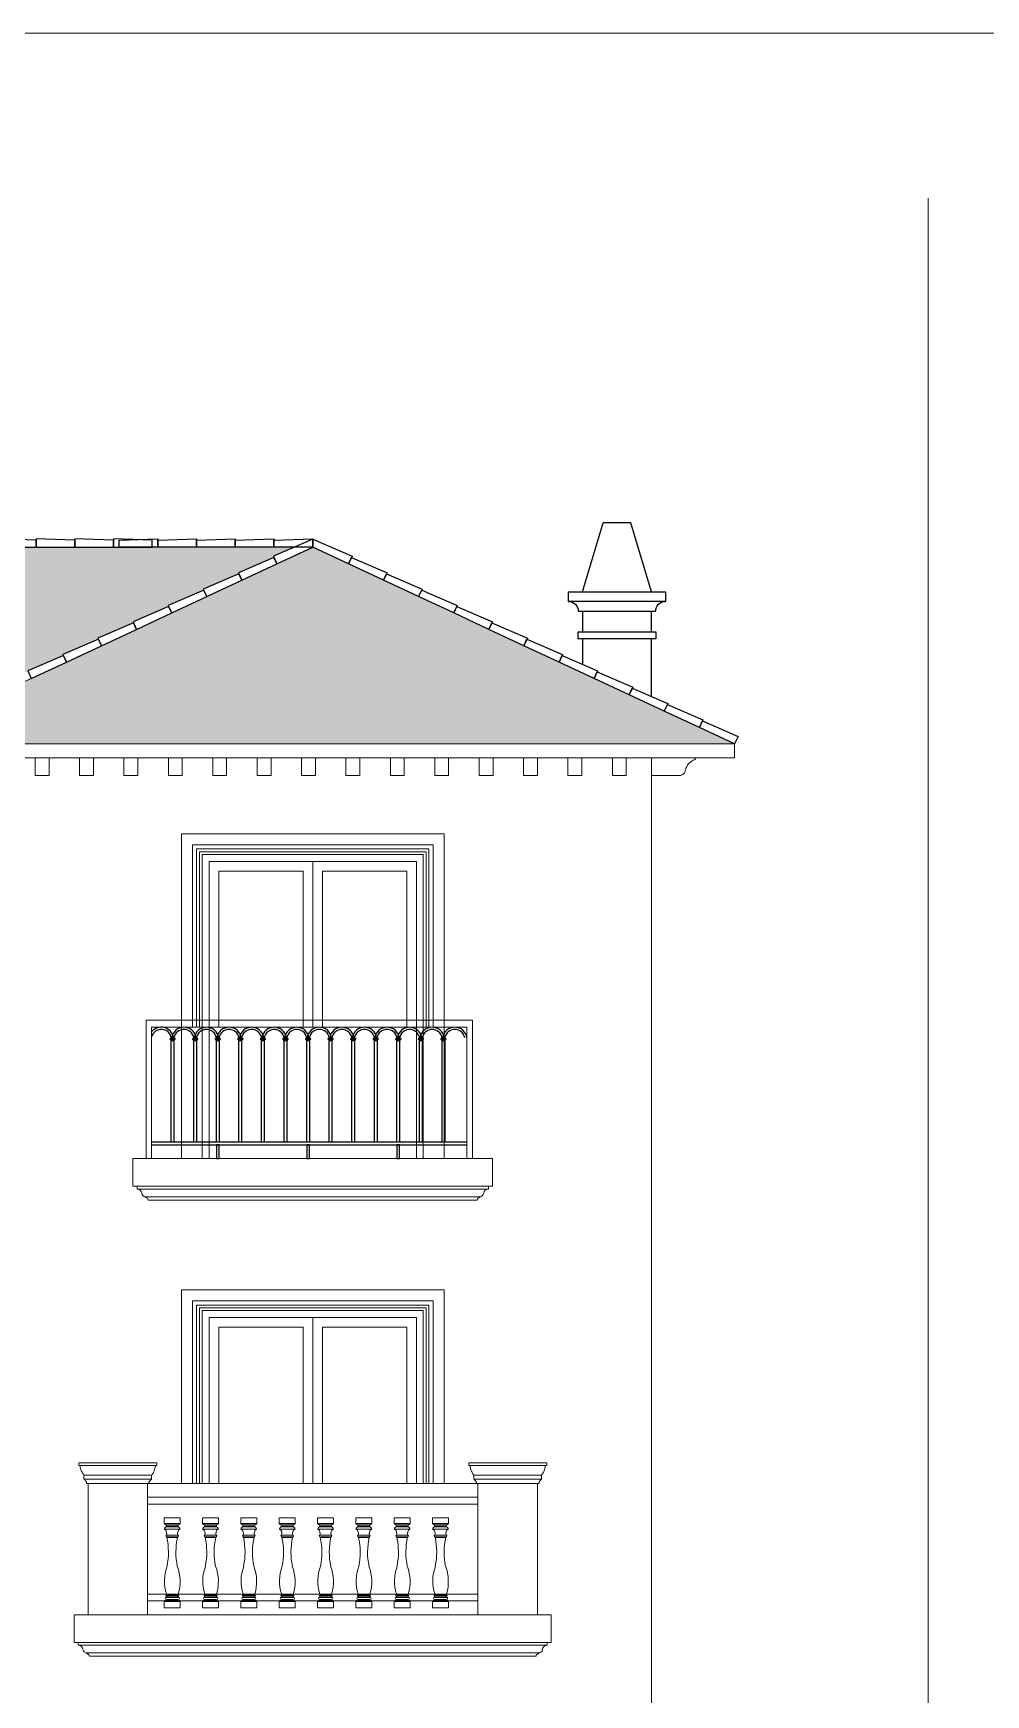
# Model space of a CAD drawing. Header units: millimetres. Extents: x 33748 to 451939, y -263262 to 62681.
# Drawn here: x 353805 to 360692, y -242341 to -230322 of the extents above; entities that cross this region are included whole.
import ezdxf

# ---------------------------------------------------------------- set-up
doc = ezdxf.new("R2010")
doc.units = ezdxf.units.MM
doc.linetypes.add('CENTER', pattern=[50.8, 31.75, -6.35, 6.35, -6.35])
doc.linetypes.add('HIDDEN', pattern=[0.375, 0.25, -0.125])
doc.layers.get('Defpoints').update_dxf_attribs({"color": 202, "lineweight": 13})
for name, color, linetype, lineweight in [('-DOOR', 137, 'Continuous', 9), ('-LINE1', 7, 'Continuous', 18), ('-RANH GIOI KHU DAT', 12, 'CENTER', 18), ('-WALL', 4, 'Continuous', 35)]:
    doc.layers.add(name, color=color, linetype=linetype, lineweight=lineweight)
for name, color, linetype in [('-HATCH CONCRETE', 54, 'Continuous'), ('1-NETMANH', 8, 'Continuous'), ('13. NET HATCH', 252, 'Continuous'), ('SOLO', 7, 'Continuous')]:
    doc.layers.add(name, color=color, linetype=linetype)

# ---------------------------------------------------------------- blocks, each defined once
blk = doc.blocks.new('cot lan can')
blk.add_line((-67, 1080), (-57, 1080))
for points in [[(-67, 1080), (-67, 1100), (497, 1100), (497, 1080), (-67, 1080)], [(-29, 1010), (-33, 1015), (-36, 1020), (-40, 1025), (-43, 1031), (-46, 1036), (-49, 1042), (-51, 1048), (-53, 1055), (-54, 1061), (-56, 1067), (-57, 1074), (-57, 1080)], [(-29, 980), (-29, 1010), (459, 1010), (459, 980)], [(-11, 956), (-12, 959), (-13, 962), (-14, 965), (-16, 967), (-18, 970), (-18, 971), (-19, 972), (-22, 974), (-24, 976), (-26, 978), (-29, 980), (459, 980), (456, 978), (454, 976), (452, 974), (449, 972), (448, 970), (446, 967), (444, 965), (443, 962), (442, 959), (441, 956), (440, 953), (440, 950), (430, 950)], [(487, 1080), (487, 1074), (486, 1067), (484, 1061), (483, 1055), (481, 1048), (479, 1042), (476, 1036), (473, 1031), (470, 1025), (466, 1020), (463, 1015), (459, 1010)], [(0, 950), (-10, 950), (-10, 953), (-11, 956)]]:
    blk.add_lwpolyline(points)
blk.add_lwpolyline([(430, 950), (430, 0), (0, 0), (0, 950)], close=True)
blk = doc.blocks.new('*U1104')
at = {"layer": '-LINE1', "lineweight": 20}
for p, q in [((97, 610), (97, 650)), ((163, 610), (97, 610)), ((163, 610), (213, 610)), ((163, 570), (99, 570)), ((163, 600), (113, 600)), ((114, 600), (114, 597)), ((163, 597), (115, 597)), ((163, 589), (115, 589)), ((115, 589), (115, 586)), ((163, 586), (115, 586)), ((163, 526), (115, 526)), ((163, 514), (115, 514)), ((163, 510), (117, 510)), ((163, 600), (197, 600)), ((163, 597), (195, 597)), ((163, 589), (195, 589)), ((163, 586), (195, 586)), ((163, 570), (211, 570)), ((163, 526), (195, 526)), ((163, 514), (195, 514)), ((163, 510), (193, 510)), ((195, 589), (195, 586)), ((196, 600), (196, 597)), ((213, 46), (97, 46)), ((97, 0), (97, 46)), ((97, 0), (163, 0)), ((199, 100), (113, 100)), ((199, 92), (113, 92)), ((199, 84), (113, 84)), ((199, 76), (113, 76)), ((199, 60), (113, 60)), ((197, 56), (113, 56)), ((114, 60), (114, 56)), ((163, 0), (213, 0)), ((196, 60), (196, 56)), ((213, 0), (213, 46))]:
    blk.add_line(p, q, dxfattribs=at)
blk.add_lwpolyline([(97, 650), (213, 650), (213, 610)], dxfattribs=at)
for centre, radius, start, end in [((113, 617), 16.8, 203.9086, 272.0806), ((197, 617), 16.8, 267.9194, 336.0914), ((115, 570), 16, 81.516, 180), ((82, 539), 35, 337.9632, 62.003), ((115, 520), 6, 90, 270), ((115, 593), 4, 90, 270), ((119, 514), 4.08, 175.0475, 243.2552), ((-385, 403), 513, 348.5544, 12.0648), ((695, 403), 513, 167.9352, 191.4456), ((195, 570), 16, 0, 98.484), ((228, 539), 35, 117.997, 202.0368), ((191, 514), 4.08, 296.7448, 4.9525), ((195, 593), 4, 270, 90), ((195, 520), 6, 270, 90), ((395, 194), 296, 158.7895, 198.3553), ((-102, 190), 314, 343.3311, 20.6654), ((114, 38), 18.6, 91.4666, 152.5442), ((113, 68), 8, 90, 270), ((113, 88), 4, 90, 270), ((113, 96), 4, 270, 90), ((113, 80), 4, 270, 90), ((199, 96), 4, 90, 270), ((199, 80), 4, 90, 270), ((196, 38), 18.6, 27.4558, 88.5334), ((199, 88), 4, 270, 90), ((199, 68), 8, 270, 90)]:
    blk.add_arc(centre, radius, start, end, dxfattribs=at)
blk = doc.blocks.new('*U1105')
at = {"layer": '-WALL', "color": 0, "linetype": 'ByBlock', "lineweight": -2}
for p in [(285633, 32771), (285910, 32771), (286187, 32771), (286465, 32771), (286742, 32771), (287019, 32771), (287296, 32771), (287573, 32771)]:
    blk.add_blockref('*U1104', p, dxfattribs=at)

msp = doc.modelspace()

# ---------------------------------------------------------------- hatches: boundary and pattern name
at = {"layer": '13. NET HATCH'}
h = msp.add_hatch(dxfattribs=at)
h.set_pattern_fill('N-ONG-01', color=256, scale=200)
h.set_pattern_definition([(274.9697, (352765.325, -235262.424), (-199.998261, 2400.00021), [184.6944, -4432.664]), (180, (352781.33, -235446.42), (-200, -200), [16, -184]), (0, (352581.33, -235462.42), (200, 200), [56, -144]), (90, (352637.33, -235462.42), (-200, 200), [20, -180]), (270, (352765.33, -235442.42), (200, -200), [20, -180]), (0, (352765.33, -235462.42), (200, 200), [16, -184]), (0, (352581.33, -235446.42), (200, 200), [40, -160]), (85.0303, (352621.325, -235446.424), (199.998261, 2400.00021), [184.6944, -4432.664]), (52.6961, (352621.325, -235436.4244), (-2599.997178, -3400.002148), [52.8016, -5227.35]), (18.4349, (352653.325, -235394.424), (400.0001, 199.9997), [50.5964, -581.859]), (341.5651, (352701.325, -235378.424), (-400.0001, 199.9997), [50.5964, -581.859]), (307.3039, (352749.325, -235394.4244), (2599.997178, -3400.002148), [52.8016, -5227.35]), (20.2249, (352663.325, -235408.424), (-2199.999453, -800.001667), [40.497, -4009.1944]), (339.7751, (352701.325, -235394.424), (2199.999453, -800.001667), [40.497, -4009.1944]), (307.4054, (352739.325, -235408.424), (2000.00199, -2599.998493), [42.802, -4237.385]), (52.5946, (352637.325, -235442.424), (-2000.00199, -2599.998493), [42.802, -4237.385])])
h.paths.add_polyline_path([(352775.5, -235462.4), (352758.5, -235404.9), (355683.2, -234043.2), (351025, -234040.3), (347975.1, -235462.4)])
h = msp.add_hatch(dxfattribs=at)
h.set_pattern_fill('N-ONG-01', color=256, scale=200)
h.set_pattern_definition([(274.9697, (354119.64, -235262.424), (-199.998261, 2400.00021), [184.6944, -4432.664]), (180, (354135.64, -235446.42), (-200, -200), [16, -184]), (0, (353935.64, -235462.42), (200, 200), [56, -144]), (90, (353991.64, -235462.42), (-200, 200), [20, -180]), (270, (354119.64, -235442.42), (200, -200), [20, -180]), (0, (354119.64, -235462.42), (200, 200), [16, -184]), (0, (353935.64, -235446.42), (200, 200), [40, -160]), (85.0303, (353975.64, -235446.424), (199.998261, 2400.00021), [184.6944, -4432.664]), (52.6961, (353975.64, -235436.4244), (-2599.997178, -3400.002148), [52.8016, -5227.35]), (18.4349, (354007.64, -235394.424), (400.0001, 199.9997), [50.5964, -581.859]), (341.5651, (354055.64, -235378.424), (-400.0001, 199.9997), [50.5964, -581.859]), (307.3039, (354103.64, -235394.4244), (2599.997178, -3400.002148), [52.8016, -5227.35]), (20.2249, (354017.64, -235408.424), (-2199.999453, -800.001667), [40.497, -4009.1944]), (339.7751, (354055.64, -235394.424), (2199.999453, -800.001667), [40.497, -4009.1944]), (307.4054, (354093.64, -235408.424), (2000.00199, -2599.998493), [42.802, -4237.385]), (52.5946, (353991.64, -235442.424), (-2000.00199, -2599.998493), [42.802, -4237.385])])
h.paths.add_polyline_path([(352775.5, -235462.4), (355825.3, -234040.3), (358875.1, -235462.4)])

# ---------------------------------------------------------------- linework, layer by layer
at = {"layer": '-DOOR', "lineweight": 9}
for points in [[(355075.5, -238462.4), (355075.5, -236312.4), (356575.1, -236312.4), (356575.1, -238462.4)], [(355145.5, -237512.4), (355145.5, -236382.4), (355755.3, -236382.4), (355755.3, -237512.4)], [(355825.3, -236312.4), (355825.3, -237512.4)], [(355895.3, -237512.4), (355895.3, -236382.4), (356505.1, -236382.4), (356505.1, -237512.4)], [(355075.5, -240812.4), (355075.5, -239612.4), (356575.1, -239612.4), (356575.1, -240812.4)], [(355825.3, -239612.4), (355825.3, -240812.4)], [(355145.5, -240812.4), (355145.5, -239682.4), (355755.3, -239682.4), (355755.3, -240812.4)], [(355895.3, -240812.4), (355895.3, -239682.4), (356505.1, -239682.4), (356505.1, -240812.4)]]:
    msp.add_lwpolyline(points, dxfattribs=at)
at = {"layer": '-HATCH CONCRETE'}
for points in [[(353825, -234040.3), (353825, -233988.3), (353545, -233980.3), (353545, -234040.3)], [(354105, -234040.3), (354105, -233988.3), (353825, -233980.3), (353825, -234040.3)], [(354385, -234040.3), (354385, -233988.3), (354105, -233980.3), (354105, -234040.3)], [(354665, -234040.3), (354665, -233988.3), (354385, -233980.3), (354385, -234040.3)], [(354425.3, -234040.3), (354425.3, -233988.3), (354705.3, -233980.3), (354705.3, -234040.3)], [(354705.3, -234040.3), (354705.3, -233988.3), (354985.3, -233980.3), (354985.3, -234040.3)], [(354985.3, -234040.3), (354985.3, -233988.3), (355265.3, -233980.3), (355265.3, -234040.3)], [(355265.3, -234040.3), (355265.3, -233988.3), (355545.3, -233980.3), (355545.3, -234040.3)], [(355825.3, -234040.3), (355825.3, -233981.2), (355541, -234105.3), (355566.9, -234160.8)], [(355545.3, -234040.3), (355545.3, -233988.3), (355825.3, -233980.3), (355825.3, -234040.3)], [(355825.3, -234040.3), (355825.3, -233981.2), (356109.6, -234105.3), (356083.7, -234160.8)], [(355566.9, -234160.8), (355544.9, -234113.6), (355287.8, -234224.7), (355313.1, -234279.1)], [(356083.7, -234160.8), (356105.7, -234113.6), (356362.8, -234224.7), (356337.5, -234279.1)], [(355313.1, -234279.1), (355291.2, -234232), (355034, -234343), (355059.4, -234397.4)], [(356337.5, -234279.1), (356359.5, -234232), (356616.6, -234343), (356591.2, -234397.4)], [(355059.4, -234397.4), (355037.4, -234350.3), (354780.2, -234461.4), (354805.6, -234515.8)], [(356591.2, -234397.4), (356613.2, -234350.3), (356870.4, -234461.4), (356845, -234515.8)], [(354805.6, -234515.8), (354783.6, -234468.6), (354526.5, -234579.7), (354551.8, -234634.1)], [(356845, -234515.8), (356867, -234468.6), (357124.1, -234579.7), (357098.8, -234634.1)], [(354551.8, -234634.1), (354529.9, -234587), (354272.7, -234698), (354298.1, -234752.4)], [(357098.8, -234634.1), (357120.8, -234587), (357377.9, -234698), (357352.5, -234752.4)], [(354298.1, -234752.4), (354276.1, -234705.3), (354018.9, -234816.4), (354044.3, -234870.8)], [(357352.5, -234752.4), (357374.5, -234705.3), (357631.7, -234816.4), (357606.3, -234870.8)], [(354044.3, -234870.8), (354022.3, -234823.6), (353765.2, -234934.7), (353790.5, -234989.1)], [(357606.3, -234870.8), (357628.3, -234823.6), (357885.4, -234934.7), (357860.1, -234989.1)], [(357860.1, -234989.1), (357882.1, -234942), (358139.2, -235053), (358113.8, -235107.4)], [(358113.8, -235107.4), (358135.8, -235060.3), (358393, -235171.4), (358367.6, -235225.8)], [(358367.6, -235225.8), (358389.6, -235178.6), (358646.7, -235289.7), (358621.4, -235344.1)], [(358621.4, -235344.1), (358643.4, -235297), (358900.5, -235408), (358875.1, -235462.4)]]:
    msp.add_lwpolyline(points, close=True, dxfattribs=at)
at = {"layer": '-LINE1'}
for p, q in [((355825.3, -234040.3), (351025, -234040.3)), ((352775.5, -235462.4), (355825.3, -234040.3)), ((358875.1, -235462.4), (355825.3, -234040.3)), ((347975.1, -235462.4), (358875.1, -235462.4)), ((347975.1, -235562.4), (358875.1, -235562.4)), ((358275.1, -246112.4), (358275.1, -235562.4)), ((358875.1, -235562.4), (358875.1, -235462.4)), ((354620.5, -237462.4), (356980.5, -237462.4)), ((354620.5, -238462.4), (354620.5, -237462.4)), ((356980.5, -238462.4), (356980.5, -237462.4)), ((354660.5, -237512.4), (356940.5, -237512.4)), ((354660.5, -238462.4), (354660.5, -237512.4)), ((356940.5, -238462.4), (356940.5, -237512.4))]:
    msp.add_line(p, q, dxfattribs=at)
at = {"layer": '-LINE1', "lineweight": 20}
for p, q in [((354525.3, -238462.4), (357125.3, -238462.4)), ((354525.3, -238662.4), (354525.3, -238462.4)), ((357125.3, -238662.4), (357125.3, -238462.4)), ((354525.3, -238662.4), (357125.3, -238662.4)), ((354555.3, -238662.4), (354555.3, -238683.2)), ((357095.3, -238662.4), (357095.3, -238683.2)), ((354635.3, -238762.4), (357015.3, -238762.4)), ((354100.5, -241962.4), (354100.5, -241762.4)), ((354100.5, -241762.4), (357550.1, -241762.4)), ((357550.1, -241762.4), (357550.1, -241962.4)), ((354100.5, -241962.4), (357550.1, -241962.4)), ((354130.5, -241962.4), (354130.5, -241983.2)), ((354210.5, -242062.4), (357440.1, -242062.4)), ((357520.1, -241962.4), (357520.1, -241983.2))]:
    msp.add_line(p, q, dxfattribs=at)
at = {"layer": '-LINE1'}
for points in [[(352775.5, -235462.4), (355825.3, -234040.3), (358875.1, -235462.4)], [(353918.6, -235690.4), (353918.6, -235562.4), (353818.6, -235562.4), (353818.6, -235690.4)], [(354239.7, -235690.4), (354239.7, -235562.4), (354139.7, -235562.4), (354139.7, -235690.4)], [(354560.7, -235690.4), (354560.7, -235562.4), (354460.7, -235562.4), (354460.7, -235690.4)], [(354881.7, -235690.4), (354881.7, -235562.4), (354781.7, -235562.4), (354781.7, -235690.4)], [(355202.8, -235690.4), (355202.8, -235562.4), (355102.8, -235562.4), (355102.8, -235690.4)], [(355523.8, -235690.4), (355523.8, -235562.4), (355423.8, -235562.4), (355423.8, -235690.4)], [(355844.8, -235690.4), (355844.8, -235562.4), (355744.8, -235562.4), (355744.8, -235690.4)], [(356165.9, -235690.4), (356165.9, -235562.4), (356065.9, -235562.4), (356065.9, -235690.4)], [(356486.9, -235690.4), (356486.9, -235562.4), (356386.9, -235562.4), (356386.9, -235690.4)], [(356808, -235690.4), (356808, -235562.4), (356708, -235562.4), (356708, -235690.4)], [(357129, -235690.4), (357129, -235562.4), (357029, -235562.4), (357029, -235690.4)], [(357450, -235690.4), (357450, -235562.4), (357350, -235562.4), (357350, -235690.4)], [(357771.1, -235690.4), (357771.1, -235562.4), (357671.1, -235562.4), (357671.1, -235690.4)], [(358092.1, -235690.4), (358092.1, -235562.4), (357992.1, -235562.4), (357992.1, -235690.4)], [(358488.4, -235689.4), (358492.7, -235688.2), (358496.7, -235686.5), (358500.6, -235684.3), (358504.2, -235681.7), (358507.4, -235678.7), (358510.3, -235675.4), (358512.9, -235671.7), (358514.9, -235667.8), (358516.5, -235663.7), (358517.7, -235659.4), (358519.9, -235650.5), (358522.8, -235641.7), (358526.4, -235633.3), (358530.7, -235625.1), (358535.6, -235617.4), (358541.2, -235610), (358547.3, -235603.1), (358553.9, -235596.7), (358561, -235590.9), (358568.6, -235585.7), (358576.6, -235581.1), (358584.9, -235577.1), (358586.3, -235576.4), (358587.6, -235575.6), (358588.9, -235574.7), (358590.1, -235573.6), (358591.1, -235572.5), (358592.1, -235571.2), (358592.9, -235569.9), (358593.7, -235568.5), (358594.2, -235567), (358594.7, -235565.5), (358595, -235564), (358595.1, -235562.4), (358275.1, -235562.4), (358275.1, -235690.4), (358276.2, -235690.4), (358479.6, -235690.4), (358484, -235690.2)]]:
    msp.add_lwpolyline(points, close=True, dxfattribs=at)
at = {"layer": '-LINE1', "lineweight": 20}
for points in [[(354875.5, -238462.4), (354875.5, -236112.4), (356775.1, -236112.4), (356775.1, -238462.4)], [(355025.5, -238462.4), (355025.5, -236262.4), (356625.1, -236262.4), (356625.1, -238462.4)], [(354615.9, -238738.6), (354615.9, -238744.8)], [(357034.7, -238738.6), (357034.7, -238744.8)], [(354875.5, -240812.4), (354875.5, -239412.4), (356775.1, -239412.4), (356775.1, -240812.4)], [(355025.5, -240812.4), (355025.5, -239562.4), (356625.1, -239562.4), (356625.1, -240812.4)], [(354630.5, -240812.4), (357020.1, -240812.4)], [(354630.5, -240912.4), (357020.1, -240912.4)], [(354630.5, -240962.4), (357020.1, -240962.4)], [(354630.5, -241612.4), (357020.1, -241612.4)], [(354630.5, -241662.4), (357020.1, -241662.4)], [(354191.1, -242038.6), (354191.1, -242044.8)], [(357459.5, -242038.6), (357459.5, -242044.8)]]:
    msp.add_lwpolyline(points, dxfattribs=at)
for centre, radius, start, end in [((354555.7, -238716.5), 33.3, 5.47259, 90.67911), ((357094.9, -238716.5), 33.3, 89.32089, 174.52741), ((354618.2, -238708.9), 29.8, 188.48378, 265.49102), ((354618, -238761.9), 17.3, 358.39355, 97.04259), ((357032.6, -238761.9), 17.3, 82.95741, 181.60645), ((357032.4, -238708.9), 29.8, 274.50898, 351.51622), ((354130.9, -242016.5), 33.3, 5.47259, 90.67911), ((354193.4, -242008.9), 29.8, 188.48378, 265.49102), ((354193.2, -242061.9), 17.3, 358.39355, 97.04259), ((357457.4, -242061.9), 17.3, 82.95741, 181.60645), ((357457.2, -242008.9), 29.8, 274.50898, 351.51622), ((357519.7, -242016.5), 33.3, 89.32089, 174.52741)]:
    msp.add_arc(centre, radius, start, end, dxfattribs=at)
at = {"layer": '-RANH GIOI KHU DAT', "linetype": 'HIDDEN', "ltscale": 10}
msp.add_lwpolyline([(360275.1, -231514.9), (360275.1, -248648.8)], dxfattribs=at)
at = {"layer": '1-NETMANH', "lineweight": 20}
for p, q in [((354955.5, -236192.4), (356695.1, -236192.4)), ((354955.5, -236192.4), (354955.5, -237512.4)), ((354985.5, -236222.4), (356665.1, -236222.4)), ((354985.5, -236222.4), (354985.5, -237512.4)), ((355005.5, -236242.4), (356645.1, -236242.4)), ((355005.5, -236242.4), (355005.5, -237512.4)), ((356645.1, -236242.4), (356645.1, -237512.4)), ((356665.1, -236222.4), (356665.1, -237512.4)), ((356695.1, -236192.4), (356695.1, -237512.4)), ((354955.5, -239492.4), (356695.1, -239492.4)), ((354955.5, -239492.4), (354955.5, -240812.4)), ((354985.5, -239522.4), (356665.1, -239522.4)), ((354985.5, -239522.4), (354985.5, -240812.4)), ((355005.5, -239542.4), (356645.1, -239542.4)), ((355005.5, -239542.4), (355005.5, -240812.4)), ((356645.1, -239542.4), (356645.1, -240812.4)), ((356665.1, -239522.4), (356665.1, -240812.4)), ((356695.1, -239492.4), (356695.1, -240812.4))]:
    msp.add_line(p, q, dxfattribs=at)
for points in [[(354555.3, -238683.2), (357095.3, -238683.2)], [(354615.9, -238738.6), (357034.7, -238738.6)], [(354130.5, -241983.2), (357520.1, -241983.2)], [(354191.1, -242038.6), (357459.5, -242038.6)]]:
    msp.add_lwpolyline(points, dxfattribs=at)
at = {"layer": '13. NET HATCH'}
for p, q in [((354801.1, -237592.3), (354792.8, -237597.3)), ((354792.8, -237597.3), (354792.8, -237599.3)), ((354802.7, -237597.3), (354792.8, -237597.3)), ((354792.8, -237599.3), (354801.1, -237604.3)), ((354802.7, -237599.3), (354792.8, -237599.3)), ((354798.7, -237588.3), (354798.7, -237590.3)), ((354798.7, -237588.3), (354802.7, -237588.3)), ((354798.7, -237590.3), (354801.1, -237590.3)), ((354798.7, -237606.3), (354798.7, -237608.3)), ((354798.7, -237606.3), (354801.1, -237606.3)), ((354798.7, -237608.3), (354802.6, -237608.3)), ((354801.1, -237590.3), (354801.1, -237592.3)), ((354801.1, -237590.3), (354802.7, -237590.3)), ((354801.1, -237592.3), (354823.4, -237592.3)), ((354801.1, -237604.3), (354801.1, -237606.3)), ((354801.1, -237604.3), (354823.4, -237604.3)), ((354801.1, -237606.3), (354802.6, -237606.3)), ((354821.9, -237606.3), (354802.6, -237606.3)), ((354802.7, -238342.4), (354802.6, -237608.3)), ((354802.6, -237608.3), (354821.9, -237608.3)), ((354802.7, -237588.3), (354821.9, -237588.3)), ((354821.9, -237590.3), (354802.7, -237590.3)), ((354802.7, -237599.3), (354802.7, -237597.3)), ((354802.7, -237597.3), (354821.9, -237597.3)), ((354802.7, -237599.3), (354821.9, -237599.3)), ((354821.9, -237588.3), (354825.8, -237588.3)), ((354821.9, -237590.3), (354823.4, -237590.3)), ((354821.9, -237597.3), (354821.9, -237599.3)), ((354821.9, -237597.3), (354831.7, -237597.3)), ((354821.9, -237599.3), (354831.7, -237599.3)), ((354821.9, -237606.3), (354823.4, -237606.3)), ((354821.9, -237608.3), (354821.9, -238342.4)), ((354821.9, -237608.3), (354825.8, -237608.3)), ((354823.4, -237592.3), (354823.4, -237590.3)), ((354823.4, -237590.3), (354825.8, -237590.3)), ((354831.7, -237597.3), (354823.4, -237592.3)), ((354823.4, -237604.3), (354831.7, -237599.3)), ((354823.4, -237606.3), (354823.4, -237604.3)), ((354823.4, -237606.3), (354825.8, -237606.3)), ((354825.8, -237590.3), (354825.8, -237588.3)), ((354825.8, -237608.3), (354825.8, -237606.3)), ((354831.7, -237599.3), (354831.7, -237597.3)), ((354964.3, -237592.3), (354956, -237597.3)), ((354956, -237597.3), (354956, -237599.3)), ((354965.9, -237597.3), (354956, -237597.3)), ((354956, -237599.3), (354964.3, -237604.3)), ((354965.9, -237599.3), (354956, -237599.3)), ((354961.9, -237588.3), (354961.9, -237590.3)), ((354961.9, -237588.3), (354965.9, -237588.3)), ((354961.9, -237590.3), (354964.3, -237590.3)), ((354961.9, -237606.3), (354961.9, -237608.3)), ((354961.9, -237606.3), (354964.3, -237606.3)), ((354961.9, -237608.3), (354965.8, -237608.3)), ((354964.3, -237590.3), (354964.3, -237592.3)), ((354964.3, -237590.3), (354965.9, -237590.3)), ((354964.3, -237592.3), (354986.6, -237592.3)), ((354964.3, -237604.3), (354964.3, -237606.3)), ((354964.3, -237604.3), (354986.6, -237604.3)), ((354964.3, -237606.3), (354965.8, -237606.3)), ((354985.1, -237606.3), (354965.8, -237606.3)), ((354965.9, -238342.4), (354965.8, -237608.3)), ((354965.8, -237608.3), (354985.1, -237608.3)), ((354965.9, -237588.3), (354985.1, -237588.3)), ((354985.1, -237590.3), (354965.9, -237590.3)), ((354965.9, -237599.3), (354965.9, -237597.3)), ((354965.9, -237597.3), (354985.1, -237597.3)), ((354965.9, -237599.3), (354985.1, -237599.3)), ((354985.1, -237588.3), (354989, -237588.3)), ((354985.1, -237590.3), (354986.6, -237590.3)), ((354985.1, -237597.3), (354985.1, -237599.3)), ((354985.1, -237597.3), (354994.9, -237597.3)), ((354985.1, -237599.3), (354994.9, -237599.3)), ((354985.1, -237606.3), (354986.6, -237606.3)), ((354985.1, -237608.3), (354985.1, -238342.4)), ((354985.1, -237608.3), (354989, -237608.3)), ((354986.6, -237592.3), (354986.6, -237590.3)), ((354986.6, -237590.3), (354989, -237590.3)), ((354994.9, -237597.3), (354986.6, -237592.3)), ((354986.6, -237604.3), (354994.9, -237599.3)), ((354986.6, -237606.3), (354986.6, -237604.3)), ((354986.6, -237606.3), (354989, -237606.3)), ((354989, -237590.3), (354989, -237588.3)), ((354989, -237608.3), (354989, -237606.3)), ((354994.9, -237599.3), (354994.9, -237597.3)), ((355127.5, -237592.2), (355119.2, -237597.3)), ((355119.2, -237597.3), (355119.2, -237599.3)), ((355129.1, -237597.3), (355119.2, -237597.3)), ((355119.2, -237599.3), (355127.5, -237604.3)), ((355129.1, -237599.3), (355119.2, -237599.3)), ((355125.1, -237588.2), (355125.1, -237590.2)), ((355125.1, -237588.2), (355129.1, -237588.2)), ((355125.1, -237590.2), (355127.5, -237590.2)), ((355125.1, -237606.3), (355125.1, -237608.3)), ((355125.1, -237606.3), (355127.5, -237606.3)), ((355125.1, -237608.3), (355129, -237608.3)), ((355127.5, -237590.2), (355127.5, -237592.2)), ((355127.5, -237590.2), (355129.1, -237590.2)), ((355127.5, -237592.2), (355149.8, -237592.2)), ((355127.5, -237604.3), (355127.5, -237606.3)), ((355127.5, -237604.3), (355149.8, -237604.3)), ((355127.5, -237606.3), (355129, -237606.3)), ((355148.3, -237606.3), (355129, -237606.3)), ((355129.1, -238342.4), (355129, -237608.3)), ((355129, -237608.3), (355148.3, -237608.3)), ((355129.1, -237588.2), (355148.3, -237588.2)), ((355148.3, -237590.2), (355129.1, -237590.2)), ((355129.1, -237599.3), (355129.1, -237597.3)), ((355129.1, -237597.3), (355148.3, -237597.3)), ((355129.1, -237599.3), (355148.3, -237599.3)), ((355148.3, -237588.2), (355152.2, -237588.2)), ((355148.3, -237590.2), (355149.8, -237590.2)), ((355148.3, -237597.3), (355148.3, -237599.3)), ((355148.3, -237597.3), (355158.1, -237597.3)), ((355148.3, -237599.3), (355158.1, -237599.3)), ((355148.3, -237606.3), (355149.8, -237606.3)), ((355148.3, -237608.3), (355148.3, -238342.4)), ((355148.3, -237608.3), (355152.2, -237608.3)), ((355149.8, -237592.2), (355149.8, -237590.2)), ((355149.8, -237590.2), (355152.2, -237590.2)), ((355158.1, -237597.3), (355149.8, -237592.2)), ((355149.8, -237604.3), (355158.1, -237599.3)), ((355149.8, -237606.3), (355149.8, -237604.3)), ((355149.8, -237606.3), (355152.2, -237606.3)), ((355152.2, -237590.2), (355152.2, -237588.2)), ((355152.2, -237608.3), (355152.2, -237606.3)), ((355158.1, -237599.3), (355158.1, -237597.3)), ((355290.7, -237592.2), (355282.4, -237597.3)), ((355282.4, -237597.3), (355282.4, -237599.3)), ((355292.3, -237597.3), (355282.4, -237597.3)), ((355282.4, -237599.3), (355290.7, -237604.3)), ((355292.3, -237599.3), (355282.4, -237599.3)), ((355288.3, -237588.2), (355288.3, -237590.2)), ((355288.3, -237588.2), (355292.3, -237588.2)), ((355288.3, -237590.2), (355290.7, -237590.2)), ((355288.3, -237606.3), (355288.3, -237608.3)), ((355288.3, -237606.3), (355290.7, -237606.3)), ((355288.3, -237608.3), (355292.2, -237608.3)), ((355290.7, -237590.2), (355290.7, -237592.2)), ((355290.7, -237590.2), (355292.3, -237590.2)), ((355290.7, -237592.2), (355313, -237592.2)), ((355290.7, -237604.3), (355290.7, -237606.3)), ((355290.7, -237604.3), (355313, -237604.3)), ((355290.7, -237606.3), (355292.2, -237606.3)), ((355311.5, -237606.3), (355292.2, -237606.3)), ((355292.3, -238342.4), (355292.2, -237608.3)), ((355292.2, -237608.3), (355311.5, -237608.3)), ((355292.3, -237588.2), (355311.5, -237588.2)), ((355311.5, -237590.2), (355292.3, -237590.2)), ((355292.3, -237599.3), (355292.3, -237597.3)), ((355292.3, -237597.3), (355311.5, -237597.3)), ((355292.3, -237599.3), (355311.5, -237599.3)), ((355311.5, -237588.2), (355315.4, -237588.2)), ((355311.5, -237590.2), (355313, -237590.2)), ((355311.5, -237597.3), (355311.5, -237599.3)), ((355311.5, -237597.3), (355321.3, -237597.3)), ((355311.5, -237599.3), (355321.3, -237599.3)), ((355311.5, -237606.3), (355313, -237606.3)), ((355311.5, -237608.3), (355311.5, -238342.4)), ((355311.5, -237608.3), (355315.4, -237608.3)), ((355313, -237592.2), (355313, -237590.2)), ((355313, -237590.2), (355315.4, -237590.2)), ((355321.3, -237597.3), (355313, -237592.2)), ((355313, -237604.3), (355321.3, -237599.3)), ((355313, -237606.3), (355313, -237604.3)), ((355313, -237606.3), (355315.4, -237606.3)), ((355315.4, -237590.2), (355315.4, -237588.2)), ((355315.4, -237608.3), (355315.4, -237606.3)), ((355321.3, -237599.3), (355321.3, -237597.3)), ((355453.9, -237592.2), (355445.6, -237597.3)), ((355445.6, -237597.3), (355445.6, -237599.3)), ((355455.5, -237597.3), (355445.6, -237597.3)), ((355445.6, -237599.3), (355453.9, -237604.3)), ((355455.5, -237599.3), (355445.6, -237599.3)), ((355451.5, -237588.2), (355451.5, -237590.2)), ((355451.5, -237588.2), (355455.5, -237588.2)), ((355451.5, -237590.2), (355453.9, -237590.2)), ((355451.5, -237606.3), (355451.5, -237608.3)), ((355451.5, -237606.3), (355453.9, -237606.3)), ((355451.5, -237608.3), (355455.4, -237608.3)), ((355453.9, -237590.2), (355453.9, -237592.2)), ((355453.9, -237590.2), (355455.5, -237590.2)), ((355453.9, -237592.2), (355476.2, -237592.2)), ((355453.9, -237604.3), (355453.9, -237606.3)), ((355453.9, -237604.3), (355476.2, -237604.3)), ((355453.9, -237606.3), (355455.4, -237606.3)), ((355474.7, -237606.3), (355455.4, -237606.3)), ((355455.5, -238342.4), (355455.4, -237608.3)), ((355455.4, -237608.3), (355474.7, -237608.3)), ((355455.5, -237588.2), (355474.7, -237588.2)), ((355474.7, -237590.2), (355455.5, -237590.2)), ((355455.5, -237599.3), (355455.5, -237597.3)), ((355455.5, -237597.3), (355474.7, -237597.3)), ((355455.5, -237599.3), (355474.7, -237599.3)), ((355474.7, -237588.2), (355478.6, -237588.2)), ((355474.7, -237590.2), (355476.2, -237590.2)), ((355474.7, -237597.3), (355474.7, -237599.3)), ((355474.7, -237597.3), (355484.5, -237597.3)), ((355474.7, -237599.3), (355484.5, -237599.3)), ((355474.7, -237606.3), (355476.2, -237606.3)), ((355474.7, -237608.3), (355474.7, -238342.4)), ((355474.7, -237608.3), (355478.6, -237608.3)), ((355476.2, -237592.2), (355476.2, -237590.2)), ((355476.2, -237590.2), (355478.6, -237590.2)), ((355484.5, -237597.3), (355476.2, -237592.2)), ((355476.2, -237604.3), (355484.5, -237599.3)), ((355476.2, -237606.3), (355476.2, -237604.3)), ((355476.2, -237606.3), (355478.6, -237606.3)), ((355478.6, -237590.2), (355478.6, -237588.2)), ((355478.6, -237608.3), (355478.6, -237606.3)), ((355484.5, -237599.3), (355484.5, -237597.3)), ((355617.1, -237592.2), (355608.8, -237597.3)), ((355608.8, -237597.3), (355608.8, -237599.3)), ((355618.7, -237597.3), (355608.8, -237597.3)), ((355608.8, -237599.3), (355617.1, -237604.3)), ((355618.7, -237599.3), (355608.8, -237599.3)), ((355614.7, -237588.2), (355614.7, -237590.2)), ((355614.7, -237588.2), (355618.7, -237588.2)), ((355614.7, -237590.2), (355617.1, -237590.2)), ((355614.7, -237606.3), (355614.7, -237608.3)), ((355614.7, -237606.3), (355617.1, -237606.3)), ((355614.7, -237608.3), (355618.6, -237608.3)), ((355617.1, -237590.2), (355617.1, -237592.2)), ((355617.1, -237590.2), (355618.7, -237590.2)), ((355617.1, -237592.2), (355639.4, -237592.2)), ((355617.1, -237604.3), (355617.1, -237606.3)), ((355617.1, -237604.3), (355639.4, -237604.3)), ((355617.1, -237606.3), (355618.6, -237606.3)), ((355637.9, -237606.3), (355618.6, -237606.3)), ((355618.7, -238342.4), (355618.6, -237608.3)), ((355618.6, -237608.3), (355637.9, -237608.3)), ((355618.7, -237588.2), (355637.9, -237588.2)), ((355637.9, -237590.2), (355618.7, -237590.2)), ((355618.7, -237599.3), (355618.7, -237597.3)), ((355618.7, -237597.3), (355637.9, -237597.3)), ((355618.7, -237599.3), (355637.9, -237599.3)), ((355637.9, -237588.2), (355641.8, -237588.2)), ((355637.9, -237590.2), (355639.4, -237590.2)), ((355637.9, -237597.3), (355637.9, -237599.3)), ((355637.9, -237597.3), (355647.7, -237597.3)), ((355637.9, -237599.3), (355647.7, -237599.3)), ((355637.9, -237606.3), (355639.4, -237606.3)), ((355637.9, -237608.3), (355637.9, -238342.4)), ((355637.9, -237608.3), (355641.8, -237608.3)), ((355639.4, -237592.2), (355639.4, -237590.2)), ((355639.4, -237590.2), (355641.8, -237590.2)), ((355647.7, -237597.3), (355639.4, -237592.2)), ((355639.4, -237604.3), (355647.7, -237599.3)), ((355639.4, -237606.3), (355639.4, -237604.3)), ((355639.4, -237606.3), (355641.8, -237606.3)), ((355641.8, -237590.2), (355641.8, -237588.2)), ((355641.8, -237608.3), (355641.8, -237606.3)), ((355647.7, -237599.3), (355647.7, -237597.3)), ((355780.3, -237592.2), (355772, -237597.3)), ((355772, -237597.3), (355772, -237599.3)), ((355781.9, -237597.3), (355772, -237597.3)), ((355772, -237599.3), (355780.3, -237604.3)), ((355781.9, -237599.3), (355772, -237599.3)), ((355777.9, -237588.2), (355777.9, -237590.2)), ((355777.9, -237588.2), (355781.9, -237588.2)), ((355777.9, -237590.2), (355780.3, -237590.2)), ((355777.9, -237606.3), (355777.9, -237608.3)), ((355777.9, -237606.3), (355780.3, -237606.3)), ((355777.9, -237608.3), (355781.8, -237608.3)), ((355780.3, -237590.2), (355780.3, -237592.2)), ((355780.3, -237590.2), (355781.9, -237590.2)), ((355780.3, -237592.2), (355802.6, -237592.2)), ((355780.3, -237604.3), (355780.3, -237606.3)), ((355780.3, -237604.3), (355802.6, -237604.3)), ((355780.3, -237606.3), (355781.8, -237606.3)), ((355801.1, -237606.3), (355781.8, -237606.3)), ((355781.9, -238342.4), (355781.8, -237608.3)), ((355781.8, -237608.3), (355801.1, -237608.3)), ((355781.9, -237588.2), (355801.1, -237588.2)), ((355801.1, -237590.2), (355781.9, -237590.2)), ((355781.9, -237599.3), (355781.9, -237597.3)), ((355781.9, -237597.3), (355801.1, -237597.3)), ((355781.9, -237599.3), (355801.1, -237599.3)), ((355801.1, -237588.2), (355805, -237588.2)), ((355801.1, -237590.2), (355802.6, -237590.2)), ((355801.1, -237597.3), (355801.1, -237599.3)), ((355801.1, -237597.3), (355810.9, -237597.3)), ((355801.1, -237599.3), (355810.9, -237599.3)), ((355801.1, -237606.3), (355802.6, -237606.3)), ((355801.1, -237608.3), (355801.1, -238342.4)), ((355801.1, -237608.3), (355805, -237608.3)), ((355802.6, -237592.2), (355802.6, -237590.2)), ((355802.6, -237590.2), (355805, -237590.2)), ((355810.9, -237597.3), (355802.6, -237592.2)), ((355802.6, -237604.3), (355810.9, -237599.3)), ((355802.6, -237606.3), (355802.6, -237604.3)), ((355802.6, -237606.3), (355805, -237606.3)), ((355805, -237590.2), (355805, -237588.2)), ((355805, -237608.3), (355805, -237606.3)), ((355810.9, -237599.3), (355810.9, -237597.3)), ((355943.5, -237592.2), (355935.2, -237597.3)), ((355935.2, -237597.3), (355935.2, -237599.3)), ((355945.1, -237597.3), (355935.2, -237597.3)), ((355935.2, -237599.3), (355943.5, -237604.3)), ((355945.1, -237599.3), (355935.2, -237599.3)), ((355941.1, -237588.2), (355941.1, -237590.2)), ((355941.1, -237588.2), (355945.1, -237588.2)), ((355941.1, -237590.2), (355943.5, -237590.2)), ((355941.1, -237606.3), (355941.1, -237608.3)), ((355941.1, -237606.3), (355943.5, -237606.3)), ((355941.1, -237608.3), (355945, -237608.3)), ((355943.5, -237590.2), (355943.5, -237592.2)), ((355943.5, -237590.2), (355945.1, -237590.2)), ((355943.5, -237592.2), (355965.8, -237592.2)), ((355943.5, -237604.3), (355943.5, -237606.3)), ((355943.5, -237604.3), (355965.8, -237604.3)), ((355943.5, -237606.3), (355945, -237606.3)), ((355964.3, -237606.3), (355945, -237606.3)), ((355945.1, -238342.4), (355945, -237608.3)), ((355945, -237608.3), (355964.3, -237608.3)), ((355945.1, -237588.2), (355964.3, -237588.2)), ((355964.3, -237590.2), (355945.1, -237590.2)), ((355945.1, -237599.3), (355945.1, -237597.3)), ((355945.1, -237597.3), (355964.3, -237597.3)), ((355945.1, -237599.3), (355964.3, -237599.3)), ((355964.3, -237588.2), (355968.2, -237588.2)), ((355964.3, -237590.2), (355965.8, -237590.2)), ((355964.3, -237597.3), (355964.3, -237599.3)), ((355964.3, -237597.3), (355974.1, -237597.3)), ((355964.3, -237599.3), (355974.1, -237599.3)), ((355964.3, -237606.3), (355965.8, -237606.3)), ((355964.3, -237608.3), (355964.3, -238342.4)), ((355964.3, -237608.3), (355968.2, -237608.3)), ((355965.8, -237592.2), (355965.8, -237590.2)), ((355965.8, -237590.2), (355968.2, -237590.2)), ((355974.1, -237597.3), (355965.8, -237592.2)), ((355965.8, -237604.3), (355974.1, -237599.3)), ((355965.8, -237606.3), (355965.8, -237604.3)), ((355965.8, -237606.3), (355968.2, -237606.3)), ((355968.2, -237590.2), (355968.2, -237588.2)), ((355968.2, -237608.3), (355968.2, -237606.3)), ((355974.1, -237599.3), (355974.1, -237597.3)), ((356106.7, -237592.2), (356098.4, -237597.3)), ((356098.4, -237597.3), (356098.4, -237599.3)), ((356108.3, -237597.3), (356098.4, -237597.3)), ((356098.4, -237599.3), (356106.7, -237604.3)), ((356108.3, -237599.3), (356098.4, -237599.3)), ((356104.3, -237588.2), (356104.3, -237590.2)), ((356104.3, -237588.2), (356108.3, -237588.2)), ((356104.3, -237590.2), (356106.7, -237590.2)), ((356104.3, -237606.3), (356104.3, -237608.3)), ((356104.3, -237606.3), (356106.7, -237606.3)), ((356104.3, -237608.3), (356108.2, -237608.3)), ((356106.7, -237590.2), (356106.7, -237592.2)), ((356106.7, -237590.2), (356108.3, -237590.2)), ((356106.7, -237592.2), (356129, -237592.2)), ((356106.7, -237604.3), (356106.7, -237606.3)), ((356106.7, -237604.3), (356129, -237604.3)), ((356106.7, -237606.3), (356108.2, -237606.3)), ((356127.5, -237606.3), (356108.2, -237606.3)), ((356108.3, -238342.4), (356108.2, -237608.3)), ((356108.2, -237608.3), (356127.5, -237608.3)), ((356108.3, -237588.2), (356127.5, -237588.2)), ((356127.5, -237590.2), (356108.3, -237590.2)), ((356108.3, -237599.3), (356108.3, -237597.3)), ((356108.3, -237597.3), (356127.5, -237597.3)), ((356108.3, -237599.3), (356127.5, -237599.3)), ((356127.5, -237588.2), (356131.4, -237588.2)), ((356127.5, -237590.2), (356129, -237590.2)), ((356127.5, -237597.3), (356127.5, -237599.3)), ((356127.5, -237597.3), (356137.3, -237597.3)), ((356127.5, -237599.3), (356137.3, -237599.3)), ((356127.5, -237606.3), (356129, -237606.3)), ((356127.5, -237608.3), (356127.5, -238342.4)), ((356127.5, -237608.3), (356131.4, -237608.3)), ((356129, -237592.2), (356129, -237590.2)), ((356129, -237590.2), (356131.4, -237590.2)), ((356137.3, -237597.3), (356129, -237592.2)), ((356129, -237604.3), (356137.3, -237599.3)), ((356129, -237606.3), (356129, -237604.3)), ((356129, -237606.3), (356131.4, -237606.3)), ((356131.4, -237590.2), (356131.4, -237588.2)), ((356131.4, -237608.3), (356131.4, -237606.3)), ((356137.3, -237599.3), (356137.3, -237597.3)), ((356269.9, -237592.2), (356261.6, -237597.3)), ((356261.6, -237597.3), (356261.6, -237599.3)), ((356271.5, -237597.3), (356261.6, -237597.3)), ((356261.6, -237599.3), (356269.9, -237604.3)), ((356271.5, -237599.3), (356261.6, -237599.3)), ((356267.5, -237588.2), (356267.5, -237590.2)), ((356267.5, -237588.2), (356271.5, -237588.2)), ((356267.5, -237590.2), (356269.9, -237590.2)), ((356267.5, -237606.3), (356267.5, -237608.3)), ((356267.5, -237606.3), (356269.9, -237606.3)), ((356267.5, -237608.3), (356271.4, -237608.3)), ((356269.9, -237590.2), (356269.9, -237592.2)), ((356269.9, -237590.2), (356271.5, -237590.2)), ((356269.9, -237592.2), (356292.2, -237592.2)), ((356269.9, -237604.3), (356269.9, -237606.3)), ((356269.9, -237604.3), (356292.2, -237604.3)), ((356269.9, -237606.3), (356271.4, -237606.3)), ((356290.7, -237606.3), (356271.4, -237606.3)), ((356271.5, -238342.4), (356271.4, -237608.3)), ((356271.4, -237608.3), (356290.7, -237608.3)), ((356271.5, -237588.2), (356290.7, -237588.2)), ((356290.7, -237590.2), (356271.5, -237590.2)), ((356271.5, -237599.3), (356271.5, -237597.3)), ((356271.5, -237597.3), (356290.7, -237597.3)), ((356271.5, -237599.3), (356290.7, -237599.3)), ((356290.7, -237588.2), (356294.6, -237588.2)), ((356290.7, -237590.2), (356292.2, -237590.2)), ((356290.7, -237597.3), (356290.7, -237599.3)), ((356290.7, -237597.3), (356300.5, -237597.3)), ((356290.7, -237599.3), (356300.5, -237599.3)), ((356290.7, -237606.3), (356292.2, -237606.3)), ((356290.7, -237608.3), (356290.7, -238342.4)), ((356290.7, -237608.3), (356294.6, -237608.3)), ((356292.2, -237592.2), (356292.2, -237590.2)), ((356292.2, -237590.2), (356294.6, -237590.2)), ((356300.5, -237597.3), (356292.2, -237592.2)), ((356292.2, -237604.3), (356300.5, -237599.3)), ((356292.2, -237606.3), (356292.2, -237604.3)), ((356292.2, -237606.3), (356294.6, -237606.3)), ((356294.6, -237590.2), (356294.6, -237588.2)), ((356294.6, -237608.3), (356294.6, -237606.3)), ((356300.5, -237599.3), (356300.5, -237597.3)), ((356433.1, -237592.2), (356424.8, -237597.3)), ((356424.8, -237597.3), (356424.8, -237599.3)), ((356434.6, -237597.3), (356424.8, -237597.3)), ((356424.8, -237599.3), (356433.1, -237604.3)), ((356434.6, -237599.3), (356424.8, -237599.3)), ((356430.7, -237588.2), (356430.7, -237590.2)), ((356430.7, -237588.2), (356434.6, -237588.2)), ((356430.7, -237590.2), (356433.1, -237590.2)), ((356430.7, -237606.3), (356430.7, -237608.3)), ((356430.7, -237606.3), (356433.1, -237606.3)), ((356430.7, -237608.3), (356434.6, -237608.3)), ((356433.1, -237590.2), (356433.1, -237592.2)), ((356433.1, -237590.2), (356434.6, -237590.2)), ((356433.1, -237592.2), (356455.4, -237592.2)), ((356433.1, -237604.3), (356433.1, -237606.3)), ((356433.1, -237604.3), (356455.4, -237604.3)), ((356433.1, -237606.3), (356434.6, -237606.3)), ((356453.9, -237606.3), (356434.6, -237606.3)), ((356434.6, -238342.4), (356434.6, -237608.3)), ((356434.6, -237608.3), (356453.9, -237608.3)), ((356434.6, -237588.2), (356453.9, -237588.2)), ((356453.9, -237590.2), (356434.6, -237590.2)), ((356434.6, -237599.3), (356434.6, -237597.3)), ((356434.6, -237597.3), (356453.9, -237597.3)), ((356434.6, -237599.3), (356453.9, -237599.3)), ((356453.9, -237588.2), (356457.8, -237588.2)), ((356453.9, -237590.2), (356455.4, -237590.2)), ((356453.9, -237597.3), (356453.9, -237599.3)), ((356453.9, -237597.3), (356463.7, -237597.3)), ((356453.9, -237599.3), (356463.7, -237599.3)), ((356453.9, -237606.3), (356455.4, -237606.3)), ((356453.9, -237608.3), (356453.9, -238342.4)), ((356453.9, -237608.3), (356457.8, -237608.3)), ((356455.4, -237592.2), (356455.4, -237590.2)), ((356455.4, -237590.2), (356457.8, -237590.2)), ((356463.7, -237597.3), (356455.4, -237592.2)), ((356455.4, -237604.3), (356463.7, -237599.3)), ((356455.4, -237606.3), (356455.4, -237604.3)), ((356455.4, -237606.3), (356457.8, -237606.3)), ((356457.8, -237590.2), (356457.8, -237588.2)), ((356457.8, -237608.3), (356457.8, -237606.3)), ((356463.7, -237599.3), (356463.7, -237597.3)), ((356596.3, -237592.2), (356588, -237597.3)), ((356588, -237597.3), (356588, -237599.3)), ((356597.8, -237597.3), (356588, -237597.3)), ((356588, -237599.3), (356596.3, -237604.3)), ((356597.8, -237599.3), (356588, -237599.3)), ((356593.9, -237588.2), (356593.9, -237590.2)), ((356593.9, -237588.2), (356597.8, -237588.2)), ((356593.9, -237590.2), (356596.3, -237590.2)), ((356593.9, -237606.3), (356593.9, -237608.3)), ((356593.9, -237606.3), (356596.3, -237606.3)), ((356593.9, -237608.3), (356597.8, -237608.3)), ((356596.3, -237590.2), (356596.3, -237592.2)), ((356596.3, -237590.2), (356597.8, -237590.2)), ((356596.3, -237592.2), (356618.6, -237592.2)), ((356596.3, -237604.3), (356596.3, -237606.3)), ((356596.3, -237604.3), (356618.6, -237604.3)), ((356596.3, -237606.3), (356597.8, -237606.3)), ((356597.8, -237588.2), (356617, -237588.2)), ((356617, -237590.2), (356597.8, -237590.2)), ((356597.8, -237599.3), (356597.8, -237597.3)), ((356597.8, -237597.3), (356617, -237597.3)), ((356597.8, -237599.3), (356617, -237599.3)), ((356617, -237606.3), (356597.8, -237606.3)), ((356597.8, -238342.4), (356597.8, -237608.3)), ((356597.8, -237608.3), (356617, -237608.3)), ((356617, -237588.2), (356621, -237588.2)), ((356617, -237590.2), (356618.6, -237590.2)), ((356617, -237597.3), (356617, -237599.3)), ((356617, -237597.3), (356626.9, -237597.3)), ((356617, -237599.3), (356626.9, -237599.3)), ((356617, -237606.3), (356618.6, -237606.3)), ((356617, -237608.3), (356617, -238342.4)), ((356617, -237608.3), (356621, -237608.3)), ((356618.6, -237592.2), (356618.6, -237590.2)), ((356618.6, -237590.2), (356621, -237590.2)), ((356626.9, -237597.3), (356618.6, -237592.2)), ((356618.6, -237604.3), (356626.9, -237599.3)), ((356618.6, -237606.3), (356618.6, -237604.3)), ((356618.6, -237606.3), (356621, -237606.3)), ((356621, -237590.2), (356621, -237588.2)), ((356621, -237608.3), (356621, -237606.3)), ((356626.9, -237599.3), (356626.9, -237597.3)), ((356759.5, -237592.2), (356751.2, -237597.3)), ((356751.2, -237597.3), (356751.2, -237599.3)), ((356761, -237597.3), (356751.2, -237597.3)), ((356751.2, -237599.3), (356759.5, -237604.3)), ((356761, -237599.3), (356751.2, -237599.3)), ((356757.1, -237588.2), (356757.1, -237590.2)), ((356757.1, -237588.2), (356761, -237588.2)), ((356757.1, -237590.2), (356759.5, -237590.2)), ((356757.1, -237606.3), (356757.1, -237608.3)), ((356757.1, -237606.3), (356759.5, -237606.3)), ((356757.1, -237608.3), (356761, -237608.3)), ((356759.5, -237590.2), (356759.5, -237592.2)), ((356759.5, -237590.2), (356761, -237590.2)), ((356759.5, -237592.2), (356781.8, -237592.2)), ((356759.5, -237604.3), (356759.5, -237606.3)), ((356759.5, -237604.3), (356781.8, -237604.3)), ((356759.5, -237606.3), (356761, -237606.3)), ((356761, -237588.2), (356780.2, -237588.2)), ((356780.2, -237590.2), (356761, -237590.2)), ((356761, -237599.3), (356761, -237597.3)), ((356761, -237597.3), (356780.2, -237597.3)), ((356761, -237599.3), (356780.2, -237599.3)), ((356780.2, -237606.3), (356761, -237606.3)), ((356761, -238342.4), (356761, -237608.3)), ((356761, -237608.3), (356780.2, -237608.3)), ((356780.2, -237588.2), (356784.2, -237588.2)), ((356780.2, -237590.2), (356781.8, -237590.2)), ((356780.2, -237597.3), (356780.2, -237599.3)), ((356780.2, -237597.3), (356790.1, -237597.3)), ((356780.2, -237599.3), (356790.1, -237599.3)), ((356780.2, -237606.3), (356781.8, -237606.3)), ((356780.2, -237608.3), (356780.2, -238342.4)), ((356780.2, -237608.3), (356784.2, -237608.3)), ((356781.8, -237592.2), (356781.8, -237590.2)), ((356781.8, -237590.2), (356784.2, -237590.2)), ((356790.1, -237597.3), (356781.8, -237592.2)), ((356781.8, -237604.3), (356790.1, -237599.3)), ((356781.8, -237606.3), (356781.8, -237604.3)), ((356781.8, -237606.3), (356784.2, -237606.3)), ((356784.2, -237590.2), (356784.2, -237588.2)), ((356784.2, -237608.3), (356784.2, -237606.3)), ((356790.1, -237599.3), (356790.1, -237597.3)), ((354660.5, -238342.4), (356940.5, -238342.4)), ((354660.5, -238362.4), (356940.5, -238362.4))]:
    msp.add_line(p, q, dxfattribs=at)
for points in [[(355148.3, -238362.4), (355129.1, -238362.4), (355129.1, -238462.4), (355148.3, -238462.4)], [(355801.1, -238362.4), (355781.9, -238362.4), (355781.9, -238462.4), (355801.1, -238462.4)], [(356453.9, -238362.4), (356434.6, -238362.4), (356434.6, -238462.4), (356453.9, -238462.4)]]:
    msp.add_lwpolyline(points, close=True, dxfattribs=at)
for centre, radius, start, end in [((354730.7, -237601.5), 89.2, 8.53041, 141.89009), ((354730.7, -237601.5), 73.2, 10.41372, 163.49594), ((354893.9, -237601.5), 89.2, 8.53041, 171.46959), ((354893.9, -237601.5), 73.2, 10.41372, 169.58628), ((355057.1, -237601.5), 89.2, 8.53041, 171.46959), ((355057.1, -237601.5), 73.2, 10.41372, 169.58628), ((355220.3, -237601.5), 89.2, 8.53041, 171.46959), ((355220.3, -237601.5), 73.2, 10.41372, 169.58628), ((355383.5, -237601.5), 89.2, 8.53041, 171.46959), ((355383.5, -237601.5), 73.2, 10.41372, 169.58628), ((355546.7, -237601.5), 89.2, 8.53041, 171.46959), ((355546.7, -237601.5), 73.2, 10.41372, 169.58628), ((355709.9, -237601.5), 89.2, 8.53041, 171.46959), ((355709.9, -237601.5), 73.2, 10.41372, 169.58628), ((355873.1, -237601.5), 89.2, 8.53041, 171.46959), ((355873.1, -237601.5), 73.2, 10.41372, 169.58628), ((356036.3, -237601.5), 89.2, 8.53041, 171.46959), ((356036.3, -237601.5), 73.2, 10.41372, 169.58628), ((356199.5, -237601.5), 89.2, 8.53041, 171.46959), ((356199.5, -237601.5), 73.2, 10.41372, 169.58628), ((356362.7, -237601.5), 89.2, 8.53041, 171.46959), ((356362.7, -237601.5), 73.2, 10.41372, 169.58628), ((356525.8, -237601.5), 89.2, 8.53041, 171.46959), ((356525.8, -237601.5), 73.2, 10.41372, 169.58628), ((356689, -237601.5), 89.2, 8.53041, 171.46959), ((356689, -237601.5), 73.2, 10.41372, 169.58628), ((356852.2, -237601.5), 89.2, 8.53041, 171.46959), ((356852.2, -237601.5), 73.2, 10.41372, 169.58628)]:
    msp.add_arc(centre, radius, start, end, dxfattribs=at)
at = {"layer": 'Defpoints'}
msp.add_lwpolyline([(336947.2, -252596.8), (368447.2, -252596.8), (368447.2, -230321.8), (336947.2, -230321.8)], close=True, dxfattribs=at)
msp.add_lwpolyline([(336947.2, -252596.8), (368447.2, -252596.8), (368447.2, -230321.8), (336947.2, -230321.8)], close=True, dxfattribs=at)
at = {"layer": 'SOLO'}
for p, q in [((357775.1, -234362.4), (357924.4, -233862.4)), ((358125.9, -233862.4), (357924.4, -233862.4)), ((358275.1, -234362.4), (358125.9, -233862.4)), ((357775.1, -234502.4), (357775.1, -234652.4)), ((358275.1, -234652.4), (358275.1, -234502.4)), ((357775.1, -234702.4), (357775.1, -234887.1)), ((358275.1, -235120.5), (358275.1, -234702.4))]:
    msp.add_line(p, q, dxfattribs=at)
msp.add_lwpolyline([(358375.1, -234432.4), (357675.1, -234432.4), (357675.1, -234362.4), (358375.1, -234362.4), (358375.1, -234432.4)], dxfattribs=at)
msp.add_lwpolyline([(357675.1, -234432.4, -0.4142136), (357745.1, -234502.4), (358305.1, -234502.4, -0.4142136), (358375.1, -234432.4)], format="xyb", dxfattribs=at)
msp.add_lwpolyline([(358305.1, -234652.4), (358305.1, -234702.4), (357745.1, -234702.4), (357745.1, -234652.4)], close=True, dxfattribs=at)

# ---------------------------------------------------------------- block references
at = {"layer": '-LINE1', "lineweight": 20}
msp.add_blockref('cot lan can', (354200.5, -241762.4), dxfattribs=at)
at = {"layer": '-LINE1', "lineweight": 20, "xscale": -1}
msp.add_blockref('cot lan can', (357450.1, -241762.4), dxfattribs=at)
at = {"layer": '-WALL'}
msp.add_blockref('*U1105', (69021.1, -274483.4), dxfattribs=at)

doc.saveas('drawing.dxf')
